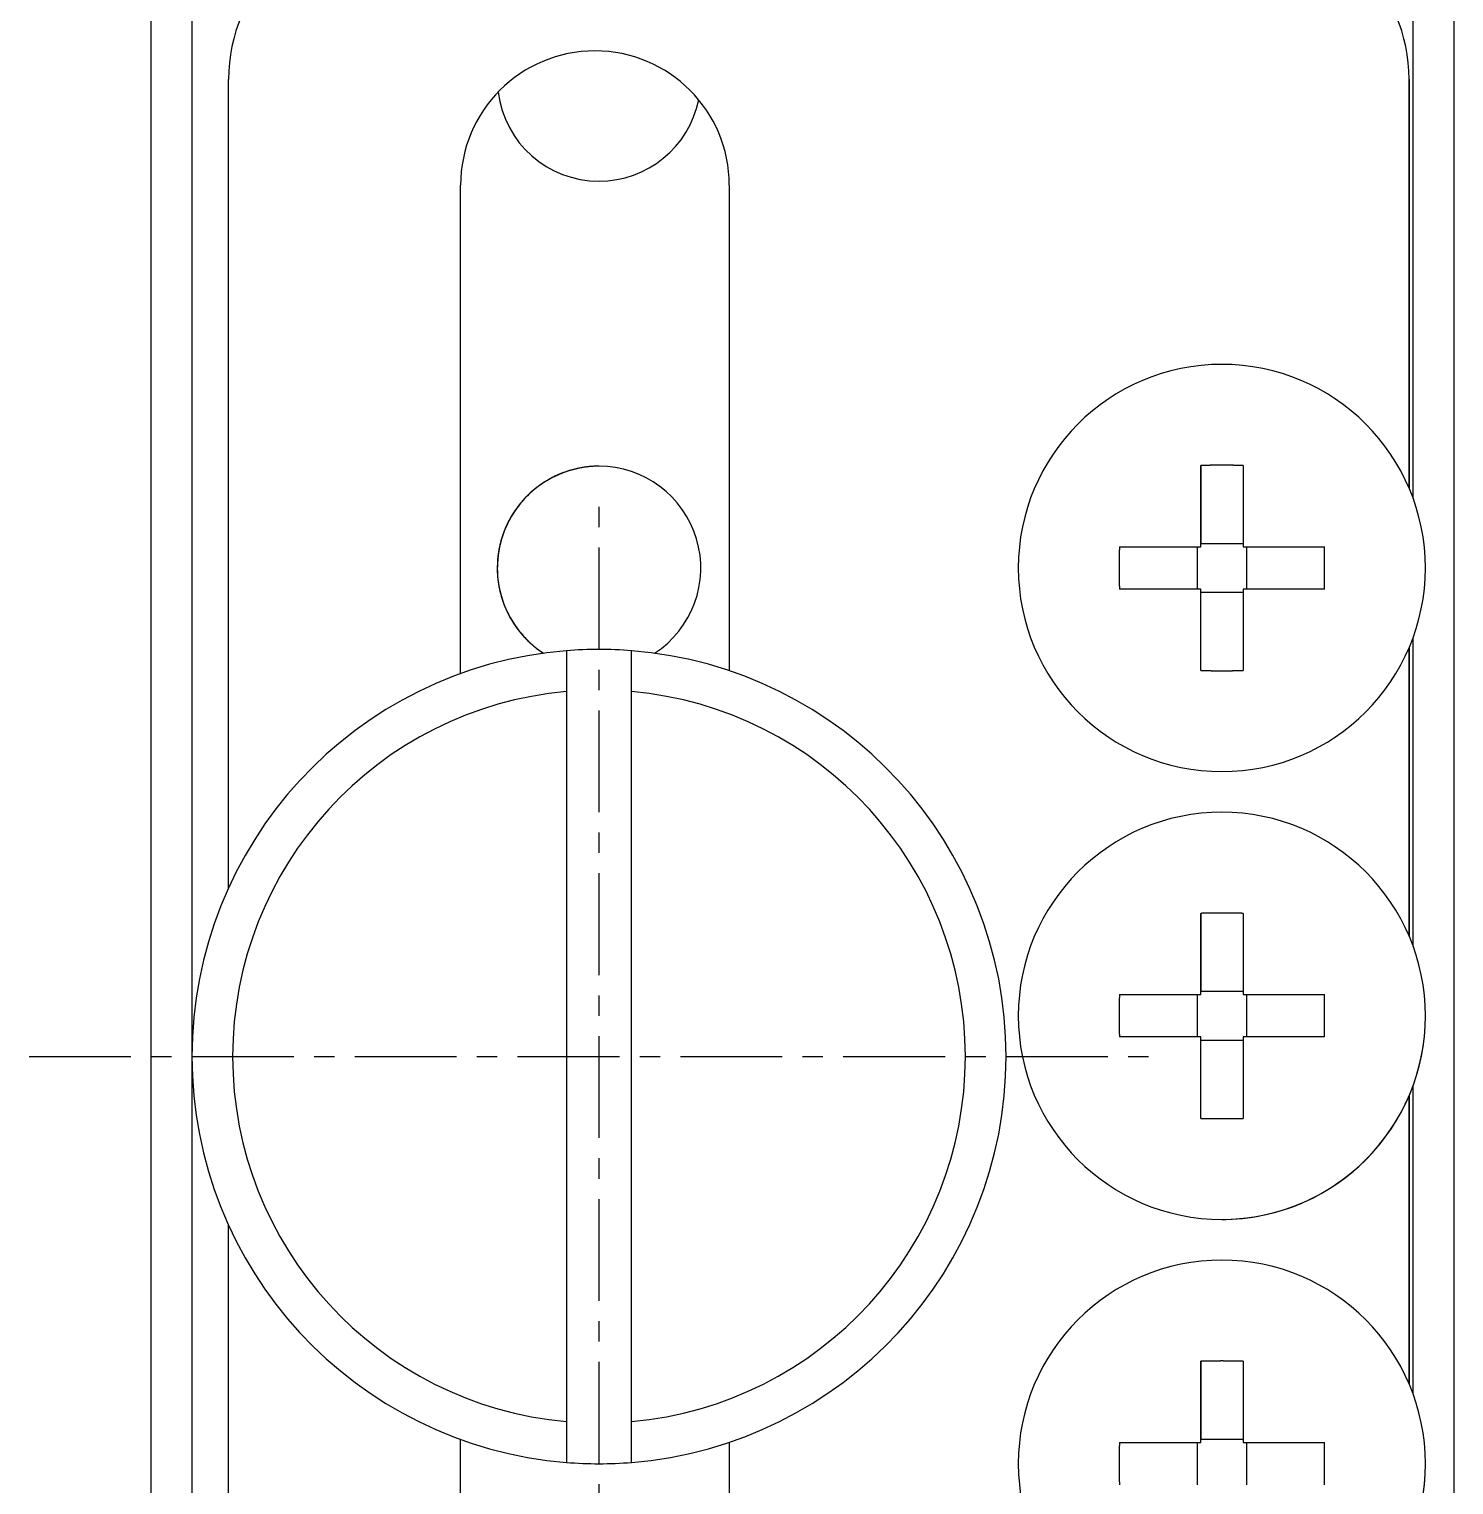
# Model space of a CAD drawing. Extents: x 67 to 344, y 71 to 375.
# Drawn here: x 223.82 to 241.32, y 153.32 to 171.2 of the extents above; entities that cross this region are included whole.
import ezdxf

# ---------------------------------------------------------------- set-up
doc = ezdxf.new("R2010")
doc.units = 0
doc.linetypes.add('CENTER', pattern=[2, 1.25, -0.25, 0.25, -0.25])
doc.layers.get('0').update_dxf_attribs({"linetype": 'CONTINUOUS'})

msp = doc.modelspace()

# ---------------------------------------------------------------- linework, layer by layer
at = {"color": 7, "linetype": 'CONTINUOUS'}
for p, q in [((225.321, 145.078), (225.321, 184.078)), ((225.821, 184.078), (225.821, 158.623)), ((240.821, 165.431), (240.821, 184.078)), ((241.321, 183.578), (241.321, 144.578)), ((226.271, 160.651), (226.271, 170.578)), ((240.771, 165.557), (240.771, 170.578)), ((240.771, 170.578), (240.771, 165.557)), ((229.121, 163.28), (229.121, 169.278)), ((229.121, 163.28), (229.121, 169.278)), ((232.421, 169.278), (232.421, 163.315)), ((238.211, 165.836), (238.211, 164.879)), ((238.211, 164.838), (238.211, 165.836)), ((238.731, 165.836), (238.731, 164.838)), ((237.212, 164.838), (238.211, 164.838)), ((238.17, 164.318), (238.17, 164.838)), ((238.211, 164.879), (238.731, 164.879)), ((238.211, 164.838), (238.211, 164.879)), ((238.731, 164.838), (239.73, 164.838)), ((238.772, 164.838), (238.772, 164.318)), ((238.211, 164.318), (237.212, 164.318)), ((238.211, 164.276), (238.211, 164.318)), ((238.211, 163.319), (238.211, 164.318)), ((239.73, 164.318), (238.731, 164.318)), ((238.731, 164.318), (238.731, 163.319)), ((238.731, 164.276), (238.211, 164.276)), ((238.211, 163.319), (238.211, 164.276)), ((240.771, 160.057), (240.771, 163.598)), ((240.771, 163.598), (240.771, 160.057)), ((240.821, 159.931), (240.821, 163.725)), ((230.421, 163.562), (230.421, 153.594)), ((230.421, 163.562), (230.421, 163.06)), ((231.221, 163.06), (231.221, 163.562)), ((230.421, 163.06), (230.421, 154.095)), ((231.221, 154.095), (231.221, 163.06)), ((238.211, 160.336), (238.211, 159.379)), ((238.211, 159.338), (238.211, 160.336)), ((238.731, 160.336), (238.731, 159.338)), ((237.212, 159.338), (238.211, 159.338)), ((238.17, 158.818), (238.17, 159.338)), ((238.211, 159.379), (238.731, 159.379)), ((238.211, 159.338), (238.211, 159.379)), ((238.731, 159.338), (239.73, 159.338)), ((238.772, 159.338), (238.772, 158.818)), ((238.211, 158.818), (237.212, 158.818)), ((238.211, 158.776), (238.211, 158.818)), ((238.211, 157.819), (238.211, 158.818)), ((238.731, 158.776), (238.211, 158.776)), ((238.211, 157.819), (238.211, 158.776)), ((239.73, 158.818), (238.731, 158.818)), ((238.731, 158.818), (238.731, 157.819)), ((225.821, 158.532), (225.821, 145.078)), ((240.821, 154.431), (240.821, 158.225)), ((240.771, 154.557), (240.771, 158.098)), ((240.771, 158.098), (240.771, 154.557)), ((226.271, 147.578), (226.271, 156.504)), ((238.211, 154.836), (238.211, 153.879)), ((238.211, 153.838), (238.211, 154.836)), ((238.731, 154.836), (238.731, 153.838)), ((230.421, 154.095), (230.421, 153.594)), ((231.221, 153.594), (231.221, 154.095)), ((229.121, 148.878), (229.121, 153.875)), ((229.121, 148.878), (229.121, 153.875)), ((232.421, 153.841), (232.421, 148.878)), ((237.212, 153.838), (238.211, 153.838)), ((238.17, 153.318), (238.17, 153.838)), ((238.211, 153.879), (238.731, 153.879)), ((238.211, 153.838), (238.211, 153.879)), ((238.731, 153.838), (239.73, 153.838)), ((238.772, 153.838), (238.772, 153.318))]:
    msp.add_line(p, q, dxfattribs=at)
at = {"color": 1, "linetype": 'CENTER'}
for p, q in [((230.821, 151.578), (230.821, 165.578)), ((223.821, 158.578), (237.821, 158.578))]:
    msp.add_line(p, q, dxfattribs=at)
at = {"color": 7, "linetype": 'CONTINUOUS'}
for points in [[(230.821, 165.828, 0), (230.796, 165.827, 0), (230.771, 165.827, 0), (230.746, 165.825, 0), (230.721, 165.824, 0), (230.696, 165.821, 0), (230.671, 165.819, 0), (230.646, 165.815, 0), (230.622, 165.812, 0), (230.597, 165.807, 0), (230.572, 165.803, 0), (230.548, 165.797, 0), (230.524, 165.792, 0), (230.499, 165.785, 0), (230.475, 165.779, 0), (230.451, 165.772, 0), (230.427, 165.764, 0), (230.404, 165.756, 0), (230.38, 165.747, 0), (230.357, 165.738, 0), (230.334, 165.729, 0), (230.311, 165.719, 0), (230.288, 165.708, 0), (230.265, 165.697, 0), (230.243, 165.686, 0), (230.221, 165.674, 0), (230.199, 165.662, 0), (230.178, 165.649, 0), (230.156, 165.636, 0), (230.135, 165.623, 0), (230.114, 165.609, 0), (230.094, 165.594, 0), (230.074, 165.58, 0), (230.054, 165.564, 0), (230.034, 165.549, 0), (230.015, 165.533, 0), (229.996, 165.517, 0), (229.977, 165.5, 0), (229.959, 165.483, 0), (229.941, 165.465, 0), (229.923, 165.448, 0), (229.906, 165.429, 0), (229.889, 165.411, 0), (229.873, 165.392, 0), (229.857, 165.373, 0), (229.841, 165.353, 0), (229.826, 165.334, 0), (229.811, 165.314, 0), (229.796, 165.293, 0), (229.782, 165.272, 0), (229.768, 165.252, 0), (229.755, 165.23, 0), (229.742, 165.209, 0), (229.73, 165.187, 0), (229.718, 165.165, 0), (229.706, 165.143, 0), (229.695, 165.12, 0), (229.685, 165.098, 0), (229.674, 165.075, 0), (229.665, 165.052, 0), (229.655, 165.029, 0), (229.647, 165.005, 0), (229.638, 164.982, 0), (229.63, 164.958, 0), (229.623, 164.934, 0), (229.616, 164.91, 0), (229.61, 164.886, 0), (229.604, 164.861, 0), (229.598, 164.837, 0), (229.593, 164.812, 0), (229.589, 164.788, 0), (229.585, 164.763, 0), (229.581, 164.738, 0), (229.579, 164.713, 0), (229.576, 164.688, 0), (229.574, 164.663, 0), (229.573, 164.638, 0), (229.572, 164.613, 0), (229.571, 164.588, 0), (229.571, 164.563, 0), (229.572, 164.538, 0), (229.573, 164.513, 0), (229.574, 164.488, 0), (229.576, 164.463, 0), (229.579, 164.439, 0), (229.582, 164.414, 0), (229.585, 164.389, 0), (229.589, 164.364, 0), (229.594, 164.34, 0), (229.599, 164.315, 0), (229.604, 164.291, 0), (229.61, 164.266, 0), (229.617, 164.242, 0), (229.624, 164.218, 0), (229.631, 164.194, 0), (229.639, 164.17, 0), (229.648, 164.147, 0), (229.657, 164.123, 0), (229.666, 164.1, 0), (229.676, 164.077, 0), (229.686, 164.054, 0), (229.697, 164.032, 0), (229.708, 164.009, 0), (229.719, 163.987, 0), (229.731, 163.965, 0), (229.744, 163.943, 0), (229.757, 163.922, 0), (229.77, 163.901, 0), (229.784, 163.88, 0), (229.798, 163.859, 0), (229.813, 163.839, 0), (229.828, 163.819, 0), (229.843, 163.799, 0), (229.859, 163.78, 0), (229.875, 163.761, 0), (229.892, 163.742, 0), (229.908, 163.723, 0), (229.926, 163.705, 0), (229.943, 163.688, 0), (229.961, 163.67, 0), (229.98, 163.653, 0), (229.998, 163.636, 0), (230.017, 163.62, 0), (230.037, 163.604, 0), (230.056, 163.589, 0), (230.076, 163.574, 0), (230.097, 163.559, 0), (230.117, 163.545, 0), (230.138, 163.531, 0)], [(230.821, 165.828, 0), (230.81, 165.828, 0), (230.799, 165.827, 0), (230.788, 165.827, 0), (230.778, 165.827, 0), (230.767, 165.826, 0), (230.756, 165.826, 0), (230.745, 165.825, 0), (230.734, 165.825, 0), (230.723, 165.824, 0), (230.712, 165.823, 0), (230.701, 165.822, 0), (230.691, 165.821, 0), (230.68, 165.82, 0), (230.669, 165.818, 0), (230.658, 165.817, 0), (230.647, 165.815, 0), (230.637, 165.814, 0), (230.626, 165.812, 0), (230.615, 165.81, 0), (230.604, 165.809, 0), (230.594, 165.807, 0), (230.583, 165.805, 0), (230.572, 165.803, 0), (230.562, 165.8, 0), (230.551, 165.798, 0), (230.54, 165.796, 0), (230.53, 165.793, 0), (230.519, 165.791, 0), (230.509, 165.788, 0), (230.498, 165.785, 0), (230.487, 165.782, 0), (230.477, 165.779, 0), (230.467, 165.776, 0), (230.456, 165.773, 0), (230.446, 165.77, 0), (230.435, 165.767, 0), (230.425, 165.763, 0), (230.415, 165.76, 0), (230.404, 165.756, 0), (230.394, 165.752, 0), (230.384, 165.749, 0), (230.374, 165.745, 0), (230.364, 165.741, 0), (230.353, 165.737, 0), (230.343, 165.733, 0), (230.333, 165.728, 0), (230.323, 165.724, 0), (230.313, 165.72, 0), (230.303, 165.715, 0), (230.293, 165.711, 0), (230.284, 165.706, 0), (230.274, 165.701, 0), (230.264, 165.697, 0), (230.254, 165.692, 0), (230.245, 165.687, 0), (230.235, 165.682, 0), (230.225, 165.676, 0), (230.216, 165.671, 0), (230.206, 165.666, 0), (230.197, 165.66, 0), (230.187, 165.655, 0), (230.178, 165.649, 0), (230.169, 165.644, 0), (230.159, 165.638, 0), (230.15, 165.632, 0), (230.141, 165.626, 0), (230.132, 165.62, 0), (230.123, 165.614, 0), (230.114, 165.608, 0), (230.105, 165.602, 0), (230.096, 165.596, 0), (230.087, 165.589, 0), (230.078, 165.583, 0), (230.07, 165.576, 0), (230.061, 165.57, 0), (230.052, 165.563, 0), (230.044, 165.556, 0), (230.035, 165.55, 0), (230.027, 165.543, 0), (230.018, 165.536, 0), (230.01, 165.529, 0), (230.002, 165.522, 0), (229.994, 165.514, 0), (229.985, 165.507, 0), (229.977, 165.5, 0), (229.969, 165.492, 0), (229.961, 165.485, 0), (229.954, 165.478, 0), (229.946, 165.47, 0), (229.938, 165.462, 0), (229.93, 165.455, 0), (229.923, 165.447, 0), (229.915, 165.439, 0), (229.908, 165.431, 0), (229.9, 165.423, 0), (229.893, 165.415, 0), (229.886, 165.407, 0), (229.879, 165.399, 0), (229.871, 165.39, 0), (229.864, 165.382, 0), (229.857, 165.374, 0), (229.851, 165.365, 0), (229.844, 165.357, 0), (229.837, 165.348, 0), (229.83, 165.34, 0), (229.824, 165.331, 0), (229.817, 165.322, 0), (229.811, 165.313, 0), (229.804, 165.305, 0), (229.798, 165.296, 0), (229.792, 165.287, 0), (229.786, 165.278, 0), (229.78, 165.269, 0), (229.774, 165.26, 0), (229.768, 165.25, 0), (229.762, 165.241, 0), (229.756, 165.232, 0), (229.75, 165.223, 0), (229.745, 165.213, 0), (229.739, 165.204, 0), (229.734, 165.194, 0), (229.729, 165.185, 0), (229.723, 165.175, 0), (229.718, 165.166, 0), (229.713, 165.156, 0), (229.708, 165.146, 0), (229.703, 165.137, 0), (229.698, 165.127, 0)], [(238.731, 165.836, 0), (238.727, 165.836, 0), (238.723, 165.836, 0), (238.719, 165.836, 0), (238.715, 165.837, 0), (238.711, 165.837, 0), (238.707, 165.837, 0), (238.703, 165.837, 0), (238.699, 165.837, 0), (238.694, 165.837, 0), (238.69, 165.837, 0), (238.686, 165.837, 0), (238.682, 165.837, 0), (238.678, 165.837, 0), (238.674, 165.837, 0), (238.67, 165.838, 0), (238.666, 165.838, 0), (238.662, 165.838, 0), (238.658, 165.838, 0), (238.654, 165.838, 0), (238.65, 165.838, 0), (238.646, 165.838, 0), (238.642, 165.838, 0), (238.638, 165.838, 0), (238.634, 165.838, 0), (238.63, 165.838, 0), (238.625, 165.838, 0), (238.621, 165.838, 0), (238.617, 165.838, 0), (238.613, 165.839, 0), (238.609, 165.839, 0), (238.605, 165.839, 0), (238.601, 165.839, 0), (238.597, 165.839, 0), (238.593, 165.839, 0), (238.589, 165.839, 0), (238.585, 165.839, 0), (238.581, 165.839, 0), (238.577, 165.839, 0), (238.573, 165.839, 0), (238.569, 165.839, 0), (238.565, 165.839, 0), (238.56, 165.839, 0), (238.556, 165.839, 0), (238.552, 165.839, 0), (238.548, 165.839, 0), (238.544, 165.839, 0), (238.54, 165.839, 0), (238.536, 165.839, 0), (238.532, 165.839, 0), (238.528, 165.839, 0), (238.524, 165.839, 0), (238.52, 165.839, 0), (238.516, 165.839, 0), (238.512, 165.839, 0), (238.508, 165.839, 0), (238.504, 165.839, 0), (238.499, 165.839, 0), (238.495, 165.839, 0), (238.491, 165.839, 0), (238.487, 165.84, 0), (238.483, 165.84, 0), (238.479, 165.84, 0), (238.475, 165.84, 0), (238.471, 165.84, 0), (238.467, 165.84, 0), (238.463, 165.84, 0), (238.459, 165.84, 0), (238.455, 165.84, 0), (238.451, 165.839, 0), (238.447, 165.839, 0), (238.443, 165.839, 0), (238.438, 165.839, 0), (238.434, 165.839, 0), (238.43, 165.839, 0), (238.426, 165.839, 0), (238.422, 165.839, 0), (238.418, 165.839, 0), (238.414, 165.839, 0), (238.41, 165.839, 0), (238.406, 165.839, 0), (238.402, 165.839, 0), (238.398, 165.839, 0), (238.394, 165.839, 0), (238.39, 165.839, 0), (238.386, 165.839, 0), (238.382, 165.839, 0), (238.378, 165.839, 0), (238.373, 165.839, 0), (238.369, 165.839, 0), (238.365, 165.839, 0), (238.361, 165.839, 0), (238.357, 165.839, 0), (238.353, 165.839, 0), (238.349, 165.839, 0), (238.345, 165.839, 0), (238.341, 165.839, 0), (238.337, 165.839, 0), (238.333, 165.839, 0), (238.329, 165.839, 0), (238.325, 165.838, 0), (238.321, 165.838, 0), (238.317, 165.838, 0), (238.313, 165.838, 0), (238.308, 165.838, 0), (238.304, 165.838, 0), (238.3, 165.838, 0), (238.296, 165.838, 0), (238.292, 165.838, 0), (238.288, 165.838, 0), (238.284, 165.838, 0), (238.28, 165.838, 0), (238.276, 165.838, 0), (238.272, 165.838, 0), (238.268, 165.837, 0), (238.264, 165.837, 0), (238.26, 165.837, 0), (238.256, 165.837, 0), (238.252, 165.837, 0), (238.248, 165.837, 0), (238.243, 165.837, 0), (238.239, 165.837, 0), (238.235, 165.837, 0), (238.231, 165.837, 0), (238.227, 165.837, 0), (238.223, 165.836, 0), (238.219, 165.836, 0), (238.215, 165.836, 0), (238.211, 165.836, 0)], [(229.698, 165.127, 0), (229.694, 165.119, 0), (229.691, 165.111, 0), (229.687, 165.103, 0), (229.683, 165.095, 0), (229.68, 165.087, 0), (229.676, 165.079, 0), (229.672, 165.07, 0), (229.669, 165.062, 0), (229.666, 165.054, 0), (229.662, 165.046, 0), (229.659, 165.038, 0), (229.656, 165.029, 0), (229.652, 165.021, 0), (229.649, 165.013, 0), (229.646, 165.004, 0), (229.643, 164.996, 0), (229.64, 164.988, 0), (229.637, 164.979, 0), (229.635, 164.971, 0), (229.632, 164.962, 0), (229.629, 164.954, 0), (229.626, 164.945, 0), (229.624, 164.937, 0), (229.621, 164.928, 0), (229.619, 164.92, 0), (229.617, 164.911, 0), (229.614, 164.903, 0), (229.612, 164.894, 0), (229.61, 164.885, 0), (229.608, 164.877, 0), (229.605, 164.868, 0), (229.603, 164.86, 0), (229.601, 164.851, 0), (229.599, 164.842, 0), (229.598, 164.833, 0), (229.596, 164.825, 0), (229.594, 164.816, 0), (229.592, 164.807, 0), (229.591, 164.799, 0), (229.589, 164.79, 0), (229.588, 164.781, 0), (229.586, 164.772, 0), (229.585, 164.764, 0), (229.584, 164.755, 0), (229.583, 164.746, 0), (229.581, 164.737, 0), (229.58, 164.728, 0), (229.579, 164.719, 0), (229.578, 164.711, 0), (229.577, 164.702, 0), (229.576, 164.693, 0), (229.576, 164.684, 0), (229.575, 164.675, 0), (229.574, 164.666, 0), (229.574, 164.658, 0), (229.573, 164.649, 0), (229.573, 164.64, 0), (229.572, 164.631, 0), (229.572, 164.622, 0), (229.572, 164.613, 0), (229.571, 164.604, 0), (229.571, 164.595, 0), (229.571, 164.586, 0), (229.571, 164.578, 0), (229.571, 164.569, 0), (229.571, 164.56, 0), (229.571, 164.551, 0), (229.572, 164.542, 0), (229.572, 164.533, 0), (229.572, 164.524, 0), (229.573, 164.515, 0), (229.573, 164.507, 0), (229.574, 164.498, 0), (229.574, 164.489, 0), (229.575, 164.48, 0), (229.576, 164.471, 0), (229.576, 164.462, 0), (229.577, 164.453, 0), (229.578, 164.445, 0), (229.579, 164.436, 0), (229.58, 164.427, 0), (229.581, 164.418, 0), (229.583, 164.409, 0), (229.584, 164.4, 0), (229.585, 164.392, 0), (229.586, 164.383, 0), (229.588, 164.374, 0), (229.589, 164.365, 0), (229.591, 164.357, 0), (229.592, 164.348, 0), (229.594, 164.339, 0), (229.596, 164.33, 0), (229.598, 164.322, 0), (229.599, 164.313, 0), (229.601, 164.304, 0), (229.603, 164.296, 0), (229.605, 164.287, 0), (229.608, 164.278, 0), (229.61, 164.27, 0), (229.612, 164.261, 0), (229.614, 164.253, 0), (229.617, 164.244, 0), (229.619, 164.235, 0), (229.621, 164.227, 0), (229.624, 164.218, 0), (229.626, 164.21, 0), (229.629, 164.201, 0), (229.632, 164.193, 0), (229.635, 164.184, 0), (229.637, 164.176, 0), (229.64, 164.168, 0), (229.643, 164.159, 0), (229.646, 164.151, 0), (229.649, 164.143, 0), (229.652, 164.134, 0), (229.656, 164.126, 0), (229.659, 164.118, 0), (229.662, 164.109, 0), (229.666, 164.101, 0), (229.669, 164.093, 0), (229.672, 164.085, 0), (229.676, 164.077, 0), (229.68, 164.068, 0), (229.683, 164.06, 0), (229.687, 164.052, 0), (229.691, 164.044, 0), (229.694, 164.036, 0), (229.698, 164.028, 0)], [(237.212, 164.838, 0), (237.212, 164.834, 0), (237.212, 164.829, 0), (237.212, 164.825, 0), (237.212, 164.821, 0), (237.212, 164.817, 0), (237.212, 164.813, 0), (237.212, 164.809, 0), (237.212, 164.805, 0), (237.212, 164.801, 0), (237.211, 164.797, 0), (237.211, 164.793, 0), (237.211, 164.789, 0), (237.211, 164.785, 0), (237.211, 164.781, 0), (237.211, 164.777, 0), (237.211, 164.773, 0), (237.211, 164.769, 0), (237.211, 164.765, 0), (237.211, 164.76, 0), (237.211, 164.756, 0), (237.211, 164.752, 0), (237.211, 164.748, 0), (237.21, 164.744, 0), (237.21, 164.74, 0), (237.21, 164.736, 0), (237.21, 164.732, 0), (237.21, 164.728, 0), (237.21, 164.724, 0), (237.21, 164.72, 0), (237.21, 164.716, 0), (237.21, 164.712, 0), (237.21, 164.708, 0), (237.21, 164.704, 0), (237.21, 164.7, 0), (237.21, 164.695, 0), (237.21, 164.691, 0), (237.21, 164.687, 0), (237.21, 164.683, 0), (237.21, 164.679, 0), (237.21, 164.675, 0), (237.21, 164.671, 0), (237.209, 164.667, 0), (237.209, 164.663, 0), (237.209, 164.659, 0), (237.209, 164.655, 0), (237.209, 164.651, 0), (237.209, 164.647, 0), (237.209, 164.643, 0), (237.209, 164.639, 0), (237.209, 164.634, 0), (237.209, 164.63, 0), (237.209, 164.626, 0), (237.209, 164.622, 0), (237.209, 164.618, 0), (237.209, 164.614, 0), (237.209, 164.61, 0), (237.209, 164.606, 0), (237.209, 164.602, 0), (237.209, 164.598, 0), (237.209, 164.594, 0), (237.209, 164.59, 0), (237.209, 164.586, 0), (237.209, 164.582, 0), (237.209, 164.578, 0), (237.209, 164.574, 0), (237.209, 164.569, 0), (237.209, 164.565, 0), (237.209, 164.561, 0), (237.209, 164.557, 0), (237.209, 164.553, 0), (237.209, 164.549, 0), (237.209, 164.545, 0), (237.209, 164.541, 0), (237.209, 164.537, 0), (237.209, 164.533, 0), (237.209, 164.529, 0), (237.209, 164.525, 0), (237.209, 164.521, 0), (237.209, 164.517, 0), (237.209, 164.513, 0), (237.209, 164.508, 0), (237.209, 164.504, 0), (237.209, 164.5, 0), (237.209, 164.496, 0), (237.209, 164.492, 0), (237.209, 164.488, 0), (237.21, 164.484, 0), (237.21, 164.48, 0), (237.21, 164.476, 0), (237.21, 164.472, 0), (237.21, 164.468, 0), (237.21, 164.464, 0), (237.21, 164.46, 0), (237.21, 164.456, 0), (237.21, 164.452, 0), (237.21, 164.448, 0), (237.21, 164.443, 0), (237.21, 164.439, 0), (237.21, 164.435, 0), (237.21, 164.431, 0), (237.21, 164.427, 0), (237.21, 164.423, 0), (237.21, 164.419, 0), (237.21, 164.415, 0), (237.21, 164.411, 0), (237.211, 164.407, 0), (237.211, 164.403, 0), (237.211, 164.399, 0), (237.211, 164.395, 0), (237.211, 164.391, 0), (237.211, 164.387, 0), (237.211, 164.383, 0), (237.211, 164.378, 0), (237.211, 164.374, 0), (237.211, 164.37, 0), (237.211, 164.366, 0), (237.211, 164.362, 0), (237.211, 164.358, 0), (237.212, 164.354, 0), (237.212, 164.35, 0), (237.212, 164.346, 0), (237.212, 164.342, 0), (237.212, 164.338, 0), (237.212, 164.334, 0), (237.212, 164.33, 0), (237.212, 164.326, 0), (237.212, 164.322, 0), (237.212, 164.318, 0)], [(239.73, 164.318, 0), (239.73, 164.322, 0), (239.73, 164.326, 0), (239.73, 164.33, 0), (239.73, 164.334, 0), (239.73, 164.338, 0), (239.73, 164.342, 0), (239.73, 164.346, 0), (239.73, 164.35, 0), (239.73, 164.354, 0), (239.731, 164.358, 0), (239.731, 164.362, 0), (239.731, 164.366, 0), (239.731, 164.37, 0), (239.731, 164.374, 0), (239.731, 164.378, 0), (239.731, 164.383, 0), (239.731, 164.387, 0), (239.731, 164.391, 0), (239.731, 164.395, 0), (239.731, 164.399, 0), (239.731, 164.403, 0), (239.732, 164.407, 0), (239.732, 164.411, 0), (239.732, 164.415, 0), (239.732, 164.419, 0), (239.732, 164.423, 0), (239.732, 164.427, 0), (239.732, 164.431, 0), (239.732, 164.435, 0), (239.732, 164.439, 0), (239.732, 164.443, 0), (239.732, 164.448, 0), (239.732, 164.452, 0), (239.732, 164.456, 0), (239.732, 164.46, 0), (239.732, 164.464, 0), (239.732, 164.468, 0), (239.732, 164.472, 0), (239.732, 164.476, 0), (239.732, 164.48, 0), (239.733, 164.484, 0), (239.733, 164.488, 0), (239.733, 164.492, 0), (239.733, 164.496, 0), (239.733, 164.5, 0), (239.733, 164.504, 0), (239.733, 164.508, 0), (239.733, 164.513, 0), (239.733, 164.517, 0), (239.733, 164.521, 0), (239.733, 164.525, 0), (239.733, 164.529, 0), (239.733, 164.533, 0), (239.733, 164.537, 0), (239.733, 164.541, 0), (239.733, 164.545, 0), (239.733, 164.549, 0), (239.733, 164.553, 0), (239.733, 164.557, 0), (239.733, 164.561, 0), (239.733, 164.565, 0), (239.733, 164.569, 0), (239.733, 164.574, 0), (239.733, 164.578, 0), (239.733, 164.582, 0), (239.733, 164.586, 0), (239.733, 164.59, 0), (239.733, 164.594, 0), (239.733, 164.598, 0), (239.733, 164.602, 0), (239.733, 164.606, 0), (239.733, 164.61, 0), (239.733, 164.614, 0), (239.733, 164.618, 0), (239.733, 164.622, 0), (239.733, 164.626, 0), (239.733, 164.63, 0), (239.733, 164.634, 0), (239.733, 164.639, 0), (239.733, 164.643, 0), (239.733, 164.647, 0), (239.733, 164.651, 0), (239.733, 164.655, 0), (239.733, 164.659, 0), (239.733, 164.663, 0), (239.733, 164.667, 0), (239.733, 164.671, 0), (239.732, 164.675, 0), (239.732, 164.679, 0), (239.732, 164.683, 0), (239.732, 164.687, 0), (239.732, 164.691, 0), (239.732, 164.695, 0), (239.732, 164.7, 0), (239.732, 164.704, 0), (239.732, 164.708, 0), (239.732, 164.712, 0), (239.732, 164.716, 0), (239.732, 164.72, 0), (239.732, 164.724, 0), (239.732, 164.728, 0), (239.732, 164.732, 0), (239.732, 164.736, 0), (239.732, 164.74, 0), (239.732, 164.744, 0), (239.732, 164.748, 0), (239.731, 164.752, 0), (239.731, 164.756, 0), (239.731, 164.76, 0), (239.731, 164.765, 0), (239.731, 164.769, 0), (239.731, 164.773, 0), (239.731, 164.777, 0), (239.731, 164.781, 0), (239.731, 164.785, 0), (239.731, 164.789, 0), (239.731, 164.793, 0), (239.731, 164.797, 0), (239.73, 164.801, 0), (239.73, 164.805, 0), (239.73, 164.809, 0), (239.73, 164.813, 0), (239.73, 164.817, 0), (239.73, 164.821, 0), (239.73, 164.825, 0), (239.73, 164.829, 0), (239.73, 164.834, 0), (239.73, 164.838, 0)], [(229.698, 164.028, 0), (229.701, 164.024, 0), (229.703, 164.019, 0), (229.705, 164.014, 0), (229.708, 164.009, 0), (229.71, 164.005, 0), (229.713, 164, 0), (229.715, 163.995, 0), (229.717, 163.991, 0), (229.72, 163.986, 0), (229.722, 163.982, 0), (229.725, 163.977, 0), (229.727, 163.972, 0), (229.73, 163.968, 0), (229.733, 163.963, 0), (229.735, 163.959, 0), (229.738, 163.954, 0), (229.74, 163.95, 0), (229.743, 163.945, 0), (229.746, 163.94, 0), (229.748, 163.936, 0), (229.751, 163.931, 0), (229.754, 163.927, 0), (229.757, 163.922, 0), (229.759, 163.918, 0), (229.762, 163.914, 0), (229.765, 163.909, 0), (229.768, 163.905, 0), (229.771, 163.9, 0), (229.773, 163.896, 0), (229.776, 163.891, 0), (229.779, 163.887, 0), (229.782, 163.883, 0), (229.785, 163.878, 0), (229.788, 163.874, 0), (229.791, 163.87, 0), (229.794, 163.865, 0), (229.797, 163.861, 0), (229.8, 163.857, 0), (229.803, 163.852, 0), (229.806, 163.848, 0), (229.809, 163.844, 0), (229.812, 163.84, 0), (229.815, 163.835, 0), (229.818, 163.831, 0), (229.822, 163.827, 0), (229.825, 163.823, 0), (229.828, 163.819, 0), (229.831, 163.815, 0), (229.834, 163.81, 0), (229.838, 163.806, 0), (229.841, 163.802, 0), (229.844, 163.798, 0), (229.847, 163.794, 0), (229.851, 163.79, 0), (229.854, 163.786, 0), (229.857, 163.782, 0), (229.861, 163.778, 0), (229.864, 163.774, 0), (229.867, 163.77, 0), (229.871, 163.766, 0), (229.874, 163.762, 0), (229.878, 163.758, 0), (229.881, 163.754, 0), (229.885, 163.75, 0), (229.888, 163.746, 0), (229.892, 163.742, 0), (229.895, 163.738, 0), (229.899, 163.734, 0), (229.902, 163.73, 0), (229.906, 163.726, 0), (229.909, 163.723, 0), (229.913, 163.719, 0), (229.917, 163.715, 0), (229.92, 163.711, 0), (229.924, 163.707, 0), (229.927, 163.704, 0), (229.931, 163.7, 0), (229.935, 163.696, 0), (229.939, 163.692, 0), (229.942, 163.689, 0), (229.946, 163.685, 0), (229.95, 163.681, 0), (229.954, 163.678, 0), (229.957, 163.674, 0), (229.961, 163.67, 0), (229.965, 163.667, 0), (229.969, 163.663, 0), (229.973, 163.66, 0), (229.976, 163.656, 0), (229.98, 163.653, 0), (229.984, 163.649, 0), (229.988, 163.646, 0), (229.992, 163.642, 0), (229.996, 163.639, 0), (230, 163.635, 0), (230.004, 163.632, 0), (230.008, 163.628, 0), (230.012, 163.625, 0), (230.016, 163.621, 0), (230.02, 163.618, 0), (230.024, 163.615, 0), (230.028, 163.611, 0), (230.032, 163.608, 0), (230.036, 163.605, 0), (230.04, 163.602, 0), (230.044, 163.598, 0), (230.048, 163.595, 0), (230.053, 163.592, 0), (230.057, 163.589, 0), (230.061, 163.585, 0), (230.065, 163.582, 0), (230.069, 163.579, 0), (230.073, 163.576, 0), (230.078, 163.573, 0), (230.082, 163.57, 0), (230.086, 163.566, 0), (230.09, 163.563, 0), (230.095, 163.56, 0), (230.099, 163.557, 0), (230.103, 163.554, 0), (230.108, 163.551, 0), (230.112, 163.548, 0), (230.116, 163.545, 0), (230.121, 163.542, 0), (230.125, 163.539, 0), (230.129, 163.537, 0), (230.134, 163.534, 0), (230.138, 163.531, 0)], [(238.211, 163.319, 0), (238.215, 163.319, 0), (238.219, 163.319, 0), (238.223, 163.319, 0), (238.227, 163.319, 0), (238.231, 163.318, 0), (238.235, 163.318, 0), (238.239, 163.318, 0), (238.243, 163.318, 0), (238.248, 163.318, 0), (238.252, 163.318, 0), (238.256, 163.318, 0), (238.26, 163.318, 0), (238.264, 163.318, 0), (238.268, 163.318, 0), (238.272, 163.318, 0), (238.276, 163.318, 0), (238.28, 163.317, 0), (238.284, 163.317, 0), (238.288, 163.317, 0), (238.292, 163.317, 0), (238.296, 163.317, 0), (238.3, 163.317, 0), (238.304, 163.317, 0), (238.308, 163.317, 0), (238.313, 163.317, 0), (238.317, 163.317, 0), (238.321, 163.317, 0), (238.325, 163.317, 0), (238.329, 163.317, 0), (238.333, 163.317, 0), (238.337, 163.317, 0), (238.341, 163.316, 0), (238.345, 163.316, 0), (238.349, 163.316, 0), (238.353, 163.316, 0), (238.357, 163.316, 0), (238.361, 163.316, 0), (238.365, 163.316, 0), (238.369, 163.316, 0), (238.373, 163.316, 0), (238.378, 163.316, 0), (238.382, 163.316, 0), (238.386, 163.316, 0), (238.39, 163.316, 0), (238.394, 163.316, 0), (238.398, 163.316, 0), (238.402, 163.316, 0), (238.406, 163.316, 0), (238.41, 163.316, 0), (238.414, 163.316, 0), (238.418, 163.316, 0), (238.422, 163.316, 0), (238.426, 163.316, 0), (238.43, 163.316, 0), (238.434, 163.316, 0), (238.438, 163.316, 0), (238.443, 163.316, 0), (238.447, 163.316, 0), (238.451, 163.316, 0), (238.455, 163.316, 0), (238.459, 163.316, 0), (238.463, 163.316, 0), (238.467, 163.316, 0), (238.471, 163.316, 0), (238.475, 163.316, 0), (238.479, 163.316, 0), (238.483, 163.316, 0), (238.487, 163.316, 0), (238.491, 163.316, 0), (238.495, 163.316, 0), (238.499, 163.316, 0), (238.504, 163.316, 0), (238.508, 163.316, 0), (238.512, 163.316, 0), (238.516, 163.316, 0), (238.52, 163.316, 0), (238.524, 163.316, 0), (238.528, 163.316, 0), (238.532, 163.316, 0), (238.536, 163.316, 0), (238.54, 163.316, 0), (238.544, 163.316, 0), (238.548, 163.316, 0), (238.552, 163.316, 0), (238.556, 163.316, 0), (238.56, 163.316, 0), (238.565, 163.316, 0), (238.569, 163.316, 0), (238.573, 163.316, 0), (238.577, 163.316, 0), (238.581, 163.316, 0), (238.585, 163.316, 0), (238.589, 163.316, 0), (238.593, 163.316, 0), (238.597, 163.316, 0), (238.601, 163.316, 0), (238.605, 163.317, 0), (238.609, 163.317, 0), (238.613, 163.317, 0), (238.617, 163.317, 0), (238.621, 163.317, 0), (238.625, 163.317, 0), (238.63, 163.317, 0), (238.634, 163.317, 0), (238.638, 163.317, 0), (238.642, 163.317, 0), (238.646, 163.317, 0), (238.65, 163.317, 0), (238.654, 163.317, 0), (238.658, 163.317, 0), (238.662, 163.317, 0), (238.666, 163.318, 0), (238.67, 163.318, 0), (238.674, 163.318, 0), (238.678, 163.318, 0), (238.682, 163.318, 0), (238.686, 163.318, 0), (238.69, 163.318, 0), (238.694, 163.318, 0), (238.699, 163.318, 0), (238.703, 163.318, 0), (238.707, 163.318, 0), (238.711, 163.318, 0), (238.715, 163.319, 0), (238.719, 163.319, 0), (238.723, 163.319, 0), (238.727, 163.319, 0), (238.731, 163.319, 0)], [(238.731, 160.336, 0), (238.727, 160.336, 0), (238.723, 160.336, 0), (238.719, 160.336, 0), (238.715, 160.337, 0), (238.711, 160.337, 0), (238.707, 160.337, 0), (238.703, 160.337, 0), (238.699, 160.337, 0), (238.694, 160.337, 0), (238.69, 160.337, 0), (238.686, 160.337, 0), (238.682, 160.337, 0), (238.678, 160.337, 0), (238.674, 160.337, 0), (238.67, 160.338, 0), (238.666, 160.338, 0), (238.662, 160.338, 0), (238.658, 160.338, 0), (238.654, 160.338, 0), (238.65, 160.338, 0), (238.646, 160.338, 0), (238.642, 160.338, 0), (238.638, 160.338, 0), (238.634, 160.338, 0), (238.63, 160.338, 0), (238.625, 160.338, 0), (238.621, 160.338, 0), (238.617, 160.338, 0), (238.613, 160.339, 0), (238.609, 160.339, 0), (238.605, 160.339, 0), (238.601, 160.339, 0), (238.597, 160.339, 0), (238.593, 160.339, 0), (238.589, 160.339, 0), (238.585, 160.339, 0), (238.581, 160.339, 0), (238.577, 160.339, 0), (238.573, 160.339, 0), (238.569, 160.339, 0), (238.565, 160.339, 0), (238.56, 160.339, 0), (238.556, 160.339, 0), (238.552, 160.339, 0), (238.548, 160.339, 0), (238.544, 160.339, 0), (238.54, 160.339, 0), (238.536, 160.339, 0), (238.532, 160.339, 0), (238.528, 160.339, 0), (238.524, 160.339, 0), (238.52, 160.339, 0), (238.516, 160.339, 0), (238.512, 160.339, 0), (238.508, 160.339, 0), (238.504, 160.339, 0), (238.499, 160.339, 0), (238.495, 160.339, 0), (238.491, 160.339, 0), (238.487, 160.34, 0), (238.483, 160.34, 0), (238.479, 160.34, 0), (238.475, 160.34, 0), (238.471, 160.34, 0), (238.467, 160.34, 0), (238.463, 160.34, 0), (238.459, 160.34, 0), (238.455, 160.34, 0), (238.451, 160.339, 0), (238.447, 160.339, 0), (238.443, 160.339, 0), (238.438, 160.339, 0), (238.434, 160.339, 0), (238.43, 160.339, 0), (238.426, 160.339, 0), (238.422, 160.339, 0), (238.418, 160.339, 0), (238.414, 160.339, 0), (238.41, 160.339, 0), (238.406, 160.339, 0), (238.402, 160.339, 0), (238.398, 160.339, 0), (238.394, 160.339, 0), (238.39, 160.339, 0), (238.386, 160.339, 0), (238.382, 160.339, 0), (238.378, 160.339, 0), (238.373, 160.339, 0), (238.369, 160.339, 0), (238.365, 160.339, 0), (238.361, 160.339, 0), (238.357, 160.339, 0), (238.353, 160.339, 0), (238.349, 160.339, 0), (238.345, 160.339, 0), (238.341, 160.339, 0), (238.337, 160.339, 0), (238.333, 160.339, 0), (238.329, 160.339, 0), (238.325, 160.338, 0), (238.321, 160.338, 0), (238.317, 160.338, 0), (238.313, 160.338, 0), (238.308, 160.338, 0), (238.304, 160.338, 0), (238.3, 160.338, 0), (238.296, 160.338, 0), (238.292, 160.338, 0), (238.288, 160.338, 0), (238.284, 160.338, 0), (238.28, 160.338, 0), (238.276, 160.338, 0), (238.272, 160.338, 0), (238.268, 160.337, 0), (238.264, 160.337, 0), (238.26, 160.337, 0), (238.256, 160.337, 0), (238.252, 160.337, 0), (238.248, 160.337, 0), (238.243, 160.337, 0), (238.239, 160.337, 0), (238.235, 160.337, 0), (238.231, 160.337, 0), (238.227, 160.337, 0), (238.223, 160.336, 0), (238.219, 160.336, 0), (238.215, 160.336, 0), (238.211, 160.336, 0)], [(237.212, 159.338, 0), (237.212, 159.334, 0), (237.212, 159.329, 0), (237.212, 159.325, 0), (237.212, 159.321, 0), (237.212, 159.317, 0), (237.212, 159.313, 0), (237.212, 159.309, 0), (237.212, 159.305, 0), (237.212, 159.301, 0), (237.211, 159.297, 0), (237.211, 159.293, 0), (237.211, 159.289, 0), (237.211, 159.285, 0), (237.211, 159.281, 0), (237.211, 159.277, 0), (237.211, 159.273, 0), (237.211, 159.269, 0), (237.211, 159.265, 0), (237.211, 159.26, 0), (237.211, 159.256, 0), (237.211, 159.252, 0), (237.211, 159.248, 0), (237.21, 159.244, 0), (237.21, 159.24, 0), (237.21, 159.236, 0), (237.21, 159.232, 0), (237.21, 159.228, 0), (237.21, 159.224, 0), (237.21, 159.22, 0), (237.21, 159.216, 0), (237.21, 159.212, 0), (237.21, 159.208, 0), (237.21, 159.204, 0), (237.21, 159.2, 0), (237.21, 159.195, 0), (237.21, 159.191, 0), (237.21, 159.187, 0), (237.21, 159.183, 0), (237.21, 159.179, 0), (237.21, 159.175, 0), (237.21, 159.171, 0), (237.209, 159.167, 0), (237.209, 159.163, 0), (237.209, 159.159, 0), (237.209, 159.155, 0), (237.209, 159.151, 0), (237.209, 159.147, 0), (237.209, 159.143, 0), (237.209, 159.139, 0), (237.209, 159.134, 0), (237.209, 159.13, 0), (237.209, 159.126, 0), (237.209, 159.122, 0), (237.209, 159.118, 0), (237.209, 159.114, 0), (237.209, 159.11, 0), (237.209, 159.106, 0), (237.209, 159.102, 0), (237.209, 159.098, 0), (237.209, 159.094, 0), (237.209, 159.09, 0), (237.209, 159.086, 0), (237.209, 159.082, 0), (237.209, 159.078, 0), (237.209, 159.074, 0), (237.209, 159.069, 0), (237.209, 159.065, 0), (237.209, 159.061, 0), (237.209, 159.057, 0), (237.209, 159.053, 0), (237.209, 159.049, 0), (237.209, 159.045, 0), (237.209, 159.041, 0), (237.209, 159.037, 0), (237.209, 159.033, 0), (237.209, 159.029, 0), (237.209, 159.025, 0), (237.209, 159.021, 0), (237.209, 159.017, 0), (237.209, 159.013, 0), (237.209, 159.008, 0), (237.209, 159.004, 0), (237.209, 159, 0), (237.209, 158.996, 0), (237.209, 158.992, 0), (237.209, 158.988, 0), (237.21, 158.984, 0), (237.21, 158.98, 0), (237.21, 158.976, 0), (237.21, 158.972, 0), (237.21, 158.968, 0), (237.21, 158.964, 0), (237.21, 158.96, 0), (237.21, 158.956, 0), (237.21, 158.952, 0), (237.21, 158.948, 0), (237.21, 158.943, 0), (237.21, 158.939, 0), (237.21, 158.935, 0), (237.21, 158.931, 0), (237.21, 158.927, 0), (237.21, 158.923, 0), (237.21, 158.919, 0), (237.21, 158.915, 0), (237.21, 158.911, 0), (237.211, 158.907, 0), (237.211, 158.903, 0), (237.211, 158.899, 0), (237.211, 158.895, 0), (237.211, 158.891, 0), (237.211, 158.887, 0), (237.211, 158.883, 0), (237.211, 158.878, 0), (237.211, 158.874, 0), (237.211, 158.87, 0), (237.211, 158.866, 0), (237.211, 158.862, 0), (237.211, 158.858, 0), (237.212, 158.854, 0), (237.212, 158.85, 0), (237.212, 158.846, 0), (237.212, 158.842, 0), (237.212, 158.838, 0), (237.212, 158.834, 0), (237.212, 158.83, 0), (237.212, 158.826, 0), (237.212, 158.822, 0), (237.212, 158.818, 0)], [(239.73, 158.818, 0), (239.73, 158.822, 0), (239.73, 158.826, 0), (239.73, 158.83, 0), (239.73, 158.834, 0), (239.73, 158.838, 0), (239.73, 158.842, 0), (239.73, 158.846, 0), (239.73, 158.85, 0), (239.73, 158.854, 0), (239.731, 158.858, 0), (239.731, 158.862, 0), (239.731, 158.866, 0), (239.731, 158.87, 0), (239.731, 158.874, 0), (239.731, 158.878, 0), (239.731, 158.883, 0), (239.731, 158.887, 0), (239.731, 158.891, 0), (239.731, 158.895, 0), (239.731, 158.899, 0), (239.731, 158.903, 0), (239.732, 158.907, 0), (239.732, 158.911, 0), (239.732, 158.915, 0), (239.732, 158.919, 0), (239.732, 158.923, 0), (239.732, 158.927, 0), (239.732, 158.931, 0), (239.732, 158.935, 0), (239.732, 158.939, 0), (239.732, 158.943, 0), (239.732, 158.948, 0), (239.732, 158.952, 0), (239.732, 158.956, 0), (239.732, 158.96, 0), (239.732, 158.964, 0), (239.732, 158.968, 0), (239.732, 158.972, 0), (239.732, 158.976, 0), (239.732, 158.98, 0), (239.733, 158.984, 0), (239.733, 158.988, 0), (239.733, 158.992, 0), (239.733, 158.996, 0), (239.733, 159, 0), (239.733, 159.004, 0), (239.733, 159.008, 0), (239.733, 159.013, 0), (239.733, 159.017, 0), (239.733, 159.021, 0), (239.733, 159.025, 0), (239.733, 159.029, 0), (239.733, 159.033, 0), (239.733, 159.037, 0), (239.733, 159.041, 0), (239.733, 159.045, 0), (239.733, 159.049, 0), (239.733, 159.053, 0), (239.733, 159.057, 0), (239.733, 159.061, 0), (239.733, 159.065, 0), (239.733, 159.069, 0), (239.733, 159.074, 0), (239.733, 159.078, 0), (239.733, 159.082, 0), (239.733, 159.086, 0), (239.733, 159.09, 0), (239.733, 159.094, 0), (239.733, 159.098, 0), (239.733, 159.102, 0), (239.733, 159.106, 0), (239.733, 159.11, 0), (239.733, 159.114, 0), (239.733, 159.118, 0), (239.733, 159.122, 0), (239.733, 159.126, 0), (239.733, 159.13, 0), (239.733, 159.134, 0), (239.733, 159.139, 0), (239.733, 159.143, 0), (239.733, 159.147, 0), (239.733, 159.151, 0), (239.733, 159.155, 0), (239.733, 159.159, 0), (239.733, 159.163, 0), (239.733, 159.167, 0), (239.733, 159.171, 0), (239.732, 159.175, 0), (239.732, 159.179, 0), (239.732, 159.183, 0), (239.732, 159.187, 0), (239.732, 159.191, 0), (239.732, 159.195, 0), (239.732, 159.2, 0), (239.732, 159.204, 0), (239.732, 159.208, 0), (239.732, 159.212, 0), (239.732, 159.216, 0), (239.732, 159.22, 0), (239.732, 159.224, 0), (239.732, 159.228, 0), (239.732, 159.232, 0), (239.732, 159.236, 0), (239.732, 159.24, 0), (239.732, 159.244, 0), (239.732, 159.248, 0), (239.731, 159.252, 0), (239.731, 159.256, 0), (239.731, 159.26, 0), (239.731, 159.265, 0), (239.731, 159.269, 0), (239.731, 159.273, 0), (239.731, 159.277, 0), (239.731, 159.281, 0), (239.731, 159.285, 0), (239.731, 159.289, 0), (239.731, 159.293, 0), (239.731, 159.297, 0), (239.73, 159.301, 0), (239.73, 159.305, 0), (239.73, 159.309, 0), (239.73, 159.313, 0), (239.73, 159.317, 0), (239.73, 159.321, 0), (239.73, 159.325, 0), (239.73, 159.329, 0), (239.73, 159.334, 0), (239.73, 159.338, 0)], [(238.211, 157.819, 0), (238.215, 157.819, 0), (238.219, 157.819, 0), (238.223, 157.819, 0), (238.227, 157.819, 0), (238.231, 157.818, 0), (238.235, 157.818, 0), (238.239, 157.818, 0), (238.243, 157.818, 0), (238.248, 157.818, 0), (238.252, 157.818, 0), (238.256, 157.818, 0), (238.26, 157.818, 0), (238.264, 157.818, 0), (238.268, 157.818, 0), (238.272, 157.818, 0), (238.276, 157.818, 0), (238.28, 157.817, 0), (238.284, 157.817, 0), (238.288, 157.817, 0), (238.292, 157.817, 0), (238.296, 157.817, 0), (238.3, 157.817, 0), (238.304, 157.817, 0), (238.308, 157.817, 0), (238.313, 157.817, 0), (238.317, 157.817, 0), (238.321, 157.817, 0), (238.325, 157.817, 0), (238.329, 157.817, 0), (238.333, 157.817, 0), (238.337, 157.817, 0), (238.341, 157.816, 0), (238.345, 157.816, 0), (238.349, 157.816, 0), (238.353, 157.816, 0), (238.357, 157.816, 0), (238.361, 157.816, 0), (238.365, 157.816, 0), (238.369, 157.816, 0), (238.373, 157.816, 0), (238.378, 157.816, 0), (238.382, 157.816, 0), (238.386, 157.816, 0), (238.39, 157.816, 0), (238.394, 157.816, 0), (238.398, 157.816, 0), (238.402, 157.816, 0), (238.406, 157.816, 0), (238.41, 157.816, 0), (238.414, 157.816, 0), (238.418, 157.816, 0), (238.422, 157.816, 0), (238.426, 157.816, 0), (238.43, 157.816, 0), (238.434, 157.816, 0), (238.438, 157.816, 0), (238.443, 157.816, 0), (238.447, 157.816, 0), (238.451, 157.816, 0), (238.455, 157.816, 0), (238.459, 157.816, 0), (238.463, 157.816, 0), (238.467, 157.816, 0), (238.471, 157.816, 0), (238.475, 157.816, 0), (238.479, 157.816, 0), (238.483, 157.816, 0), (238.487, 157.816, 0), (238.491, 157.816, 0), (238.495, 157.816, 0), (238.499, 157.816, 0), (238.504, 157.816, 0), (238.508, 157.816, 0), (238.512, 157.816, 0), (238.516, 157.816, 0), (238.52, 157.816, 0), (238.524, 157.816, 0), (238.528, 157.816, 0), (238.532, 157.816, 0), (238.536, 157.816, 0), (238.54, 157.816, 0), (238.544, 157.816, 0), (238.548, 157.816, 0), (238.552, 157.816, 0), (238.556, 157.816, 0), (238.56, 157.816, 0), (238.565, 157.816, 0), (238.569, 157.816, 0), (238.573, 157.816, 0), (238.577, 157.816, 0), (238.581, 157.816, 0), (238.585, 157.816, 0), (238.589, 157.816, 0), (238.593, 157.816, 0), (238.597, 157.816, 0), (238.601, 157.816, 0), (238.605, 157.817, 0), (238.609, 157.817, 0), (238.613, 157.817, 0), (238.617, 157.817, 0), (238.621, 157.817, 0), (238.625, 157.817, 0), (238.63, 157.817, 0), (238.634, 157.817, 0), (238.638, 157.817, 0), (238.642, 157.817, 0), (238.646, 157.817, 0), (238.65, 157.817, 0), (238.654, 157.817, 0), (238.658, 157.817, 0), (238.662, 157.817, 0), (238.666, 157.818, 0), (238.67, 157.818, 0), (238.674, 157.818, 0), (238.678, 157.818, 0), (238.682, 157.818, 0), (238.686, 157.818, 0), (238.69, 157.818, 0), (238.694, 157.818, 0), (238.699, 157.818, 0), (238.703, 157.818, 0), (238.707, 157.818, 0), (238.711, 157.818, 0), (238.715, 157.819, 0), (238.719, 157.819, 0), (238.723, 157.819, 0), (238.727, 157.819, 0), (238.731, 157.819, 0)], [(238.731, 154.836, 0), (238.727, 154.836, 0), (238.723, 154.836, 0), (238.719, 154.836, 0), (238.715, 154.837, 0), (238.711, 154.837, 0), (238.707, 154.837, 0), (238.703, 154.837, 0), (238.699, 154.837, 0), (238.694, 154.837, 0), (238.69, 154.837, 0), (238.686, 154.837, 0), (238.682, 154.837, 0), (238.678, 154.837, 0), (238.674, 154.837, 0), (238.67, 154.838, 0), (238.666, 154.838, 0), (238.662, 154.838, 0), (238.658, 154.838, 0), (238.654, 154.838, 0), (238.65, 154.838, 0), (238.646, 154.838, 0), (238.642, 154.838, 0), (238.638, 154.838, 0), (238.634, 154.838, 0), (238.63, 154.838, 0), (238.625, 154.838, 0), (238.621, 154.838, 0), (238.617, 154.838, 0), (238.613, 154.839, 0), (238.609, 154.839, 0), (238.605, 154.839, 0), (238.601, 154.839, 0), (238.597, 154.839, 0), (238.593, 154.839, 0), (238.589, 154.839, 0), (238.585, 154.839, 0), (238.581, 154.839, 0), (238.577, 154.839, 0), (238.573, 154.839, 0), (238.569, 154.839, 0), (238.565, 154.839, 0), (238.56, 154.839, 0), (238.556, 154.839, 0), (238.552, 154.839, 0), (238.548, 154.839, 0), (238.544, 154.839, 0), (238.54, 154.839, 0), (238.536, 154.839, 0), (238.532, 154.839, 0), (238.528, 154.839, 0), (238.524, 154.839, 0), (238.52, 154.839, 0), (238.516, 154.839, 0), (238.512, 154.839, 0), (238.508, 154.839, 0), (238.504, 154.839, 0), (238.499, 154.839, 0), (238.495, 154.839, 0), (238.491, 154.839, 0), (238.487, 154.84, 0), (238.483, 154.84, 0), (238.479, 154.84, 0), (238.475, 154.84, 0), (238.471, 154.84, 0), (238.467, 154.84, 0), (238.463, 154.84, 0), (238.459, 154.84, 0), (238.455, 154.84, 0), (238.451, 154.839, 0), (238.447, 154.839, 0), (238.443, 154.839, 0), (238.438, 154.839, 0), (238.434, 154.839, 0), (238.43, 154.839, 0), (238.426, 154.839, 0), (238.422, 154.839, 0), (238.418, 154.839, 0), (238.414, 154.839, 0), (238.41, 154.839, 0), (238.406, 154.839, 0), (238.402, 154.839, 0), (238.398, 154.839, 0), (238.394, 154.839, 0), (238.39, 154.839, 0), (238.386, 154.839, 0), (238.382, 154.839, 0), (238.378, 154.839, 0), (238.373, 154.839, 0), (238.369, 154.839, 0), (238.365, 154.839, 0), (238.361, 154.839, 0), (238.357, 154.839, 0), (238.353, 154.839, 0), (238.349, 154.839, 0), (238.345, 154.839, 0), (238.341, 154.839, 0), (238.337, 154.839, 0), (238.333, 154.839, 0), (238.329, 154.839, 0), (238.325, 154.838, 0), (238.321, 154.838, 0), (238.317, 154.838, 0), (238.313, 154.838, 0), (238.308, 154.838, 0), (238.304, 154.838, 0), (238.3, 154.838, 0), (238.296, 154.838, 0), (238.292, 154.838, 0), (238.288, 154.838, 0), (238.284, 154.838, 0), (238.28, 154.838, 0), (238.276, 154.838, 0), (238.272, 154.838, 0), (238.268, 154.837, 0), (238.264, 154.837, 0), (238.26, 154.837, 0), (238.256, 154.837, 0), (238.252, 154.837, 0), (238.248, 154.837, 0), (238.243, 154.837, 0), (238.239, 154.837, 0), (238.235, 154.837, 0), (238.231, 154.837, 0), (238.227, 154.837, 0), (238.223, 154.836, 0), (238.219, 154.836, 0), (238.215, 154.836, 0), (238.211, 154.836, 0)], [(237.212, 153.838, 0), (237.212, 153.834, 0), (237.212, 153.829, 0), (237.212, 153.825, 0), (237.212, 153.821, 0), (237.212, 153.817, 0), (237.212, 153.813, 0), (237.212, 153.809, 0), (237.212, 153.805, 0), (237.212, 153.801, 0), (237.211, 153.797, 0), (237.211, 153.793, 0), (237.211, 153.789, 0), (237.211, 153.785, 0), (237.211, 153.781, 0), (237.211, 153.777, 0), (237.211, 153.773, 0), (237.211, 153.769, 0), (237.211, 153.765, 0), (237.211, 153.76, 0), (237.211, 153.756, 0), (237.211, 153.752, 0), (237.211, 153.748, 0), (237.21, 153.744, 0), (237.21, 153.74, 0), (237.21, 153.736, 0), (237.21, 153.732, 0), (237.21, 153.728, 0), (237.21, 153.724, 0), (237.21, 153.72, 0), (237.21, 153.716, 0), (237.21, 153.712, 0), (237.21, 153.708, 0), (237.21, 153.704, 0), (237.21, 153.7, 0), (237.21, 153.695, 0), (237.21, 153.691, 0), (237.21, 153.687, 0), (237.21, 153.683, 0), (237.21, 153.679, 0), (237.21, 153.675, 0), (237.21, 153.671, 0), (237.209, 153.667, 0), (237.209, 153.663, 0), (237.209, 153.659, 0), (237.209, 153.655, 0), (237.209, 153.651, 0), (237.209, 153.647, 0), (237.209, 153.643, 0), (237.209, 153.639, 0), (237.209, 153.634, 0), (237.209, 153.63, 0), (237.209, 153.626, 0), (237.209, 153.622, 0), (237.209, 153.618, 0), (237.209, 153.614, 0), (237.209, 153.61, 0), (237.209, 153.606, 0), (237.209, 153.602, 0), (237.209, 153.598, 0), (237.209, 153.594, 0), (237.209, 153.59, 0), (237.209, 153.586, 0), (237.209, 153.582, 0), (237.209, 153.578, 0), (237.209, 153.574, 0), (237.209, 153.569, 0), (237.209, 153.565, 0), (237.209, 153.561, 0), (237.209, 153.557, 0), (237.209, 153.553, 0), (237.209, 153.549, 0), (237.209, 153.545, 0), (237.209, 153.541, 0), (237.209, 153.537, 0), (237.209, 153.533, 0), (237.209, 153.529, 0), (237.209, 153.525, 0), (237.209, 153.521, 0), (237.209, 153.517, 0), (237.209, 153.513, 0), (237.209, 153.508, 0), (237.209, 153.504, 0), (237.209, 153.5, 0), (237.209, 153.496, 0), (237.209, 153.492, 0), (237.209, 153.488, 0), (237.21, 153.484, 0), (237.21, 153.48, 0), (237.21, 153.476, 0), (237.21, 153.472, 0), (237.21, 153.468, 0), (237.21, 153.464, 0), (237.21, 153.46, 0), (237.21, 153.456, 0), (237.21, 153.452, 0), (237.21, 153.448, 0), (237.21, 153.443, 0), (237.21, 153.439, 0), (237.21, 153.435, 0), (237.21, 153.431, 0), (237.21, 153.427, 0), (237.21, 153.423, 0), (237.21, 153.419, 0), (237.21, 153.415, 0), (237.21, 153.411, 0), (237.211, 153.407, 0), (237.211, 153.403, 0), (237.211, 153.399, 0), (237.211, 153.395, 0), (237.211, 153.391, 0), (237.211, 153.387, 0), (237.211, 153.383, 0), (237.211, 153.378, 0), (237.211, 153.374, 0), (237.211, 153.37, 0), (237.211, 153.366, 0), (237.211, 153.362, 0), (237.211, 153.358, 0), (237.212, 153.354, 0), (237.212, 153.35, 0), (237.212, 153.346, 0), (237.212, 153.342, 0), (237.212, 153.338, 0), (237.212, 153.334, 0), (237.212, 153.33, 0), (237.212, 153.326, 0), (237.212, 153.322, 0), (237.212, 153.318, 0)], [(239.73, 153.318, 0), (239.73, 153.322, 0), (239.73, 153.326, 0), (239.73, 153.33, 0), (239.73, 153.334, 0), (239.73, 153.338, 0), (239.73, 153.342, 0), (239.73, 153.346, 0), (239.73, 153.35, 0), (239.73, 153.354, 0), (239.731, 153.358, 0), (239.731, 153.362, 0), (239.731, 153.366, 0), (239.731, 153.37, 0), (239.731, 153.374, 0), (239.731, 153.378, 0), (239.731, 153.383, 0), (239.731, 153.387, 0), (239.731, 153.391, 0), (239.731, 153.395, 0), (239.731, 153.399, 0), (239.731, 153.403, 0), (239.732, 153.407, 0), (239.732, 153.411, 0), (239.732, 153.415, 0), (239.732, 153.419, 0), (239.732, 153.423, 0), (239.732, 153.427, 0), (239.732, 153.431, 0), (239.732, 153.435, 0), (239.732, 153.439, 0), (239.732, 153.443, 0), (239.732, 153.448, 0), (239.732, 153.452, 0), (239.732, 153.456, 0), (239.732, 153.46, 0), (239.732, 153.464, 0), (239.732, 153.468, 0), (239.732, 153.472, 0), (239.732, 153.476, 0), (239.732, 153.48, 0), (239.733, 153.484, 0), (239.733, 153.488, 0), (239.733, 153.492, 0), (239.733, 153.496, 0), (239.733, 153.5, 0), (239.733, 153.504, 0), (239.733, 153.508, 0), (239.733, 153.513, 0), (239.733, 153.517, 0), (239.733, 153.521, 0), (239.733, 153.525, 0), (239.733, 153.529, 0), (239.733, 153.533, 0), (239.733, 153.537, 0), (239.733, 153.541, 0), (239.733, 153.545, 0), (239.733, 153.549, 0), (239.733, 153.553, 0), (239.733, 153.557, 0), (239.733, 153.561, 0), (239.733, 153.565, 0), (239.733, 153.569, 0), (239.733, 153.574, 0), (239.733, 153.578, 0), (239.733, 153.582, 0), (239.733, 153.586, 0), (239.733, 153.59, 0), (239.733, 153.594, 0), (239.733, 153.598, 0), (239.733, 153.602, 0), (239.733, 153.606, 0), (239.733, 153.61, 0), (239.733, 153.614, 0), (239.733, 153.618, 0), (239.733, 153.622, 0), (239.733, 153.626, 0), (239.733, 153.63, 0), (239.733, 153.634, 0), (239.733, 153.639, 0), (239.733, 153.643, 0), (239.733, 153.647, 0), (239.733, 153.651, 0), (239.733, 153.655, 0), (239.733, 153.659, 0), (239.733, 153.663, 0), (239.733, 153.667, 0), (239.733, 153.671, 0), (239.732, 153.675, 0), (239.732, 153.679, 0), (239.732, 153.683, 0), (239.732, 153.687, 0), (239.732, 153.691, 0), (239.732, 153.695, 0), (239.732, 153.7, 0), (239.732, 153.704, 0), (239.732, 153.708, 0), (239.732, 153.712, 0), (239.732, 153.716, 0), (239.732, 153.72, 0), (239.732, 153.724, 0), (239.732, 153.728, 0), (239.732, 153.732, 0), (239.732, 153.736, 0), (239.732, 153.74, 0), (239.732, 153.744, 0), (239.732, 153.748, 0), (239.731, 153.752, 0), (239.731, 153.756, 0), (239.731, 153.76, 0), (239.731, 153.765, 0), (239.731, 153.769, 0), (239.731, 153.773, 0), (239.731, 153.777, 0), (239.731, 153.781, 0), (239.731, 153.785, 0), (239.731, 153.789, 0), (239.731, 153.793, 0), (239.731, 153.797, 0), (239.73, 153.801, 0), (239.73, 153.805, 0), (239.73, 153.809, 0), (239.73, 153.813, 0), (239.73, 153.817, 0), (239.73, 153.821, 0), (239.73, 153.825, 0), (239.73, 153.829, 0), (239.73, 153.834, 0), (239.73, 153.838, 0)]]:
    msp.add_polyline3d(points, dxfattribs=at)
for centre, radius, start, end in [((228.271, 170.578), 2, 90, 180), ((238.771, 170.578), 2, 0, 90), ((238.771, 170.578), 2, 0, 90), ((230.771, 169.278), 1.65, 90, 180), ((230.771, 169.278), 1.65, 90, 180), ((230.771, 169.278), 1.65, 0, 90), ((230.821, 170.578), 1.25, 187.2157, 270), ((230.821, 170.578), 1.25, 187.2206, 270), ((230.821, 170.578), 1.25, 270, 348.374), ((238.471, 164.578), 2.5, 90, 270), ((238.471, 164.578), 2.5, 0, 90), ((238.471, 164.578), 2.5, 0, 90), ((230.821, 164.578), 1.25, 90, 236.8751), ((230.821, 164.578), 1.25, 303.1219, 90), ((238.471, 164.578), 2.5, 270, 0), ((238.471, 164.578), 2.5, 270, 0), ((230.821, 158.578), 5, 94.5886, 265.4114), ((230.821, 158.578), 5, 90, 94.5886), ((230.821, 158.578), 5, 85.4114, 90), ((230.821, 158.578), 5, 85.411, 90), ((230.821, 158.578), 5, 274.589, 85.411), ((230.821, 158.578), 5, 274.5886, 85.4114), ((230.821, 158.578), 4.5, 95.0997, 264.9003), ((230.821, 158.578), 4.5, 275.0997, 84.9003), ((238.471, 159.078), 2.5, 90, 270), ((238.471, 159.078), 2.5, 0, 90), ((238.471, 159.078), 2.5, 0, 90), ((238.471, 159.078), 2.5, 270, 0), ((238.471, 159.078), 2.5, 271.1474, 0), ((238.471, 159.078), 2.5, 270, 271.1474), ((238.471, 153.578), 2.5, 90, 270), ((238.471, 153.578), 2.5, 0, 90), ((238.471, 153.578), 2.5, 0, 90), ((230.821, 158.578), 5, 265.4114, 270), ((230.821, 158.578), 5, 270, 274.589), ((230.821, 158.578), 5, 270, 274.5886), ((238.471, 153.578), 2.5, 270, 0), ((238.471, 153.578), 2.5, 271.1474, 0)]:
    msp.add_arc(centre, radius, start, end, dxfattribs=at)
at = {"color": 3, "linetype": 'CONTINUOUS'}
msp.add_arc((230.821, 170.578), 1.25, 187.2174, 270, dxfattribs=at)

doc.saveas('drawing.dxf')
